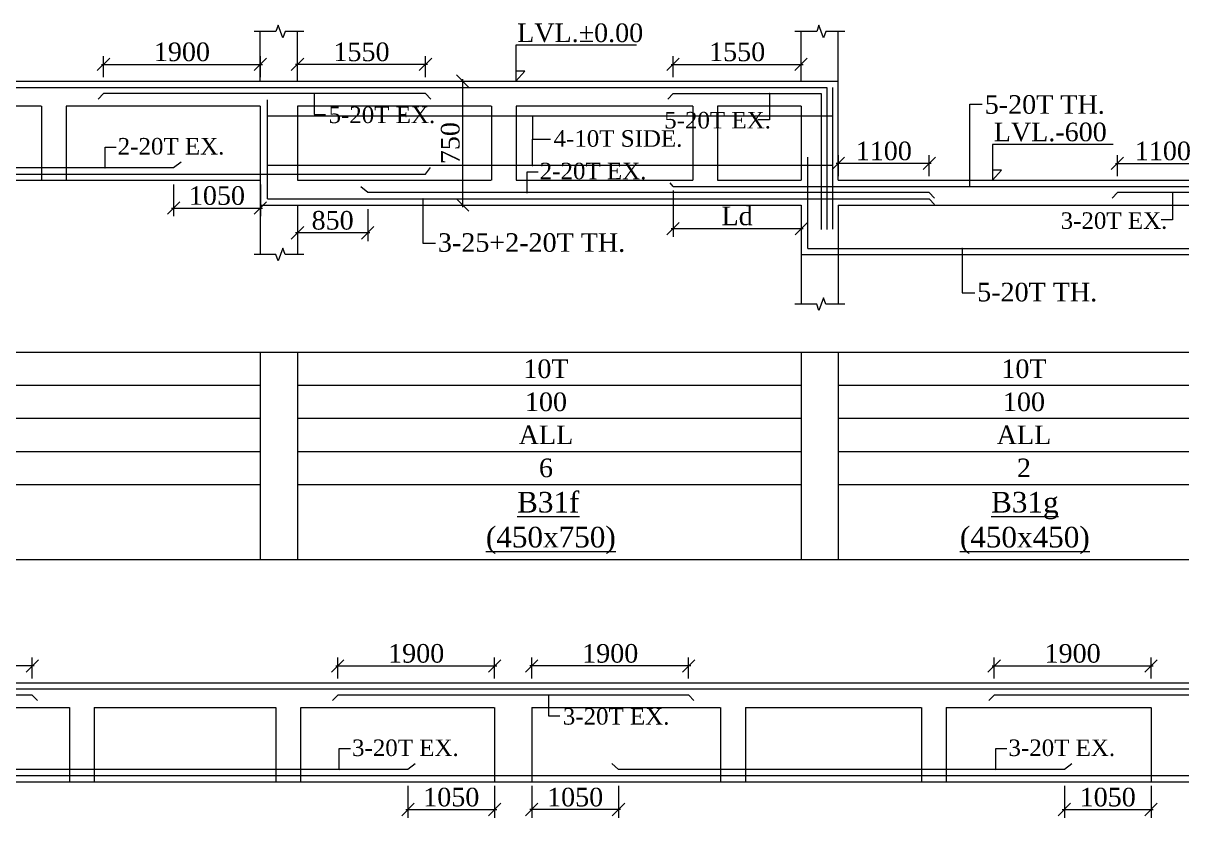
# Model space of a CAD drawing. Header units: millimetres. Extents: x 9781889 to 10654170, y -7852491 to -7608561.
# Drawn here: x 10049474 to 10063507, y -7789206 to -7779586 of the extents above; entities that cross this region are included whole.
import ezdxf
from ezdxf.enums import TextEntityAlignment as Align

# ---------------------------------------------------------------- set-up
doc = ezdxf.new("R2010")
doc.units = ezdxf.units.MM
doc.header["$LTSCALE"] = 10
doc.header["$PDMODE"] = 3
doc.linetypes.add('HIDDEN', pattern=[0.375, 0.25, -0.125])
for name, color, linetype, lineweight in [('LVL', 3, 'Continuous', 0), ('S-CUT OUT LINE', 9, 'Continuous', 0), ('S-DIM L.S.', 7, 'Continuous', 0), ('S-L.S.SECTION', 5, 'Continuous', 0), ('S-L.S.SLAB LINE', 252, 'HIDDEN', 0), ('S-L.S.STEEL', 1, 'Continuous', 9), ('S-L.S.STEEL 1', 6, 'Continuous', 0), ('S-SECTION MARK', 7, 'Continuous', 0), ('S-SHEET', 251, 'Continuous', 0), ('S-TEXT', 7, 'Continuous', 0), ('S-TEXT L.S. BEAM NO.', 30, 'Continuous', 0), ('S-TEXT. L.S.', 7, 'Continuous', 0)]:
    doc.layers.add(name, color=color, linetype=linetype, lineweight=lineweight)
doc.styles.add('135', font='arial.ttf', dxfattribs={"width": 0.8, "height": 135})
doc.styles.get("Standard").update_dxf_attribs({"font": 'arial.ttf'})
doc.styles.add('TEXT', font='times.ttf')
doc.dimstyles.new('75', dxfattribs={"dimtxt": 135, "dimasz": 90, "dimexe": 0.1, "dimexo": 0.03, "dimgap": 0.09, "dimtad": 1, "dimdec": 0, "dimzin": 0, "dimdsep": 46, "dimtxsty": '135', "dimblk": 'ARCHTICK', "dimcen": 0.09, "dimclrd": 256, "dimclre": 256, "dimclrt": 256, "dimadec": 0, "dimazin": 0, "dimtfac": 1, "dimtdec": 0, "dimtofl": 0, "dimtmove": 1, "dimatfit": 3, "dimldrblk": 'DOTSMALL', "dimfxl": 1, "dimtolj": 1, "dimtzin": 0, "dimlwd": -1, "dimlwe": -1, "dimarcsym": 0})
doc.dimstyles.new('SETU_1', dxfattribs={"dimtxt": 200, "dimasz": 150, "dimexe": 100, "dimexo": 50, "dimgap": 35, "dimtad": 1, "dimdec": 0, "dimzin": 0, "dimdsep": 46, "dimtxsty": 'Standard', "dimblk": 'OBLIQUE', "dimcen": 150, "dimdle": 25, "dimclrd": 256, "dimclre": 7, "dimclrt": 256, "dimadec": 0, "dimazin": 0, "dimtfac": 1, "dimtdec": 0, "dimtofl": 0, "dimtmove": 1, "dimatfit": 3, "dimfxl": 1, "dimtolj": 1, "dimtzin": 0, "dimlwd": -1, "dimlwe": 5, "dimarcsym": 1})

# ---------------------------------------------------------------- blocks, each defined once
blk = doc.blocks.new('_Oblique')
at = {"color": 0, "linetype": 'ByBlock', "lineweight": -2}
blk.add_line((-0.5, -0.5), (0.5, 0.5), dxfattribs=at)
blk = doc.blocks.new('*D196')
at = {"layer": 'Defpoints', "color": 0, "transparency": 16777216}
for p in [(10052347, -7780084), (10050447, -7780288, 0), (10052347, -7780288, 0)]:
    blk.add_point(p, dxfattribs=at)
at = {"layer": 'S-DIM L.S.', "color": 7, "lineweight": 5, "transparency": 16777216}
for p, q in [((10050447, -7780238), (10050447, -7779984)), ((10052347, -7780238), (10052347, -7779984))]:
    blk.add_line(p, q, dxfattribs=at)
at = {"layer": 'S-DIM L.S.', "transparency": 16777216}
blk.add_line((10050422, -7780084), (10052372, -7780084), dxfattribs=at)
at = {"layer": 'S-DIM L.S.', "transparency": 16777216, "xscale": 150, "yscale": 150, "zscale": 150, "rotation": 180}
blk.add_blockref('_Oblique', (10050447, -7780084), dxfattribs=at)
at = {"layer": 'S-DIM L.S.', "transparency": 16777216, "xscale": 150, "yscale": 150, "zscale": 150}
blk.add_blockref('_Oblique', (10052347, -7780084), dxfattribs=at)
at = {"layer": 'S-DIM L.S.', "transparency": 16777216, "insert": (10051397, -7779934), "char_height": 225, "attachment_point": 5, "style": 'TEXT'}
blk.add_mtext('\\A1;1900', dxfattribs=at)
blk = doc.blocks.new('*D197')
at = {"layer": 'Defpoints', "color": 0, "transparency": 16777216}
for p in [(10052797, -7780084), (10052797, -7780288, 0), (10054347, -7780288, 0)]:
    blk.add_point(p, dxfattribs=at)
at = {"layer": 'S-DIM L.S.', "color": 7, "lineweight": 5, "transparency": 16777216}
for p, q in [((10052797, -7780238), (10052797, -7779984)), ((10054347, -7780238), (10054347, -7779984))]:
    blk.add_line(p, q, dxfattribs=at)
at = {"layer": 'S-DIM L.S.', "transparency": 16777216}
blk.add_line((10054372, -7780084), (10052772, -7780084), dxfattribs=at)
at = {"layer": 'S-DIM L.S.', "transparency": 16777216, "xscale": 150, "yscale": 150, "zscale": 150, "rotation": 180}
blk.add_blockref('_Oblique', (10052797, -7780084), dxfattribs=at)
at = {"layer": 'S-DIM L.S.', "transparency": 16777216, "xscale": 150, "yscale": 150, "zscale": 150}
blk.add_blockref('_Oblique', (10054347, -7780084), dxfattribs=at)
at = {"layer": 'S-DIM L.S.', "transparency": 16777216, "insert": (10053572, -7779934), "char_height": 225, "attachment_point": 5, "style": 'TEXT'}
blk.add_mtext('\\A1;1550', dxfattribs=at)
blk = doc.blocks.new('*D198')
at = {"layer": 'Defpoints', "color": 0, "transparency": 16777216}
for p in [(10059347, -7781284), (10059347, -7781488, 0), (10060447, -7781488, 0)]:
    blk.add_point(p, dxfattribs=at)
at = {"layer": 'S-DIM L.S.', "color": 7, "lineweight": 5, "transparency": 16777216}
for p, q in [((10059347, -7781438), (10059347, -7781184)), ((10060447, -7781438), (10060447, -7781184))]:
    blk.add_line(p, q, dxfattribs=at)
at = {"layer": 'S-DIM L.S.', "transparency": 16777216}
blk.add_line((10060472, -7781284), (10059322, -7781284), dxfattribs=at)
at = {"layer": 'S-DIM L.S.', "transparency": 16777216, "xscale": 150, "yscale": 150, "zscale": 150, "rotation": 180}
blk.add_blockref('_Oblique', (10059347, -7781284), dxfattribs=at)
at = {"layer": 'S-DIM L.S.', "transparency": 16777216, "xscale": 150, "yscale": 150, "zscale": 150}
blk.add_blockref('_Oblique', (10060447, -7781284), dxfattribs=at)
at = {"layer": 'S-DIM L.S.', "transparency": 16777216, "insert": (10059897, -7781134), "char_height": 225, "attachment_point": 5, "style": 'TEXT'}
blk.add_mtext('\\A1;1100', dxfattribs=at)
blk = doc.blocks.new('*D199')
at = {"layer": 'Defpoints', "color": 0, "transparency": 16777216}
for p in [(10058896, -7780084), (10057346, -7780288, 0), (10058896, -7780288, 0)]:
    blk.add_point(p, dxfattribs=at)
at = {"layer": 'S-DIM L.S.', "color": 7, "lineweight": 5, "transparency": 16777216}
for p, q in [((10057346, -7780238), (10057346, -7779984)), ((10058896, -7780238), (10058896, -7779984))]:
    blk.add_line(p, q, dxfattribs=at)
at = {"layer": 'S-DIM L.S.', "transparency": 16777216}
blk.add_line((10057321, -7780084), (10058921, -7780084), dxfattribs=at)
at = {"layer": 'S-DIM L.S.', "transparency": 16777216, "xscale": 150, "yscale": 150, "zscale": 150, "rotation": 180}
blk.add_blockref('_Oblique', (10057346, -7780084), dxfattribs=at)
at = {"layer": 'S-DIM L.S.', "transparency": 16777216, "xscale": 150, "yscale": 150, "zscale": 150}
blk.add_blockref('_Oblique', (10058896, -7780084), dxfattribs=at)
at = {"layer": 'S-DIM L.S.', "transparency": 16777216, "insert": (10058121, -7779934), "char_height": 225, "attachment_point": 5, "style": 'TEXT'}
blk.add_mtext('\\A1;1550', dxfattribs=at)
blk = doc.blocks.new('*D203')
at = {"layer": 'Defpoints', "color": 0, "transparency": 16777216}
for p in [(10051296, -7781488, 0), (10052347, -7781488, 0), (10052347, -7781824)]:
    blk.add_point(p, dxfattribs=at)
at = {"layer": 'S-DIM L.S.', "color": 7, "lineweight": 5, "transparency": 16777216}
for p, q in [((10051296, -7781538), (10051296, -7781924)), ((10052347, -7781538), (10052347, -7781924))]:
    blk.add_line(p, q, dxfattribs=at)
at = {"layer": 'S-DIM L.S.', "transparency": 16777216}
blk.add_line((10051271, -7781824), (10052372, -7781824), dxfattribs=at)
at = {"layer": 'S-DIM L.S.', "transparency": 16777216, "xscale": 150, "yscale": 150, "zscale": 150, "rotation": 180}
blk.add_blockref('_Oblique', (10051296, -7781824), dxfattribs=at)
at = {"layer": 'S-DIM L.S.', "transparency": 16777216, "xscale": 150, "yscale": 150, "zscale": 150}
blk.add_blockref('_Oblique', (10052347, -7781824), dxfattribs=at)
at = {"layer": 'S-DIM L.S.', "transparency": 16777216, "insert": (10051821, -7781674), "char_height": 225, "attachment_point": 5, "style": 'TEXT'}
blk.add_mtext('\\A1;1050', dxfattribs=at)
blk = doc.blocks.new('_ArchTick')
at = {"color": 0, "linetype": 'ByBlock', "const_width": 0.15}
blk.add_lwpolyline([(-0.5, -0.5), (0.5, 0.5)], dxfattribs=at)
blk = doc.blocks.new('*D205')
at = {"layer": 'Defpoints', "color": 0, "transparency": 16777216}
for p in [(10052797, -7781788, 0), (10053647, -7781788, 0), (10052797, -7782124)]:
    blk.add_point(p, dxfattribs=at)
at = {"layer": 'S-DIM L.S.', "color": 7, "lineweight": 5, "transparency": 16777216}
for p, q in [((10052797, -7781838), (10052797, -7782224)), ((10053647, -7781838), (10053647, -7782224))]:
    blk.add_line(p, q, dxfattribs=at)
at = {"layer": 'S-DIM L.S.', "transparency": 16777216}
blk.add_line((10053672, -7782124), (10052772, -7782124), dxfattribs=at)
at = {"layer": 'S-DIM L.S.', "transparency": 16777216, "xscale": 150, "yscale": 150, "zscale": 150, "rotation": 180}
blk.add_blockref('_Oblique', (10052797, -7782124), dxfattribs=at)
at = {"layer": 'S-DIM L.S.', "transparency": 16777216, "xscale": 150, "yscale": 150, "zscale": 150}
blk.add_blockref('_Oblique', (10053647, -7782124), dxfattribs=at)
at = {"layer": 'S-DIM L.S.', "transparency": 16777216, "insert": (10053222, -7781974), "char_height": 225, "attachment_point": 5, "style": 'TEXT'}
blk.add_mtext('\\A1;850', dxfattribs=at)
blk = doc.blocks.new('*D348')
at = {"layer": 'Defpoints', "color": 0, "transparency": 16777216}
for p in [(10047684, -7787367), (10047684, -7787570, 0), (10049584, -7787570, 0)]:
    blk.add_point(p, dxfattribs=at)
at = {"layer": 'S-DIM L.S.', "transparency": 16777216}
blk.add_line((10049609, -7787367), (10047659, -7787367), dxfattribs=at)
at = {"layer": 'S-DIM L.S.', "color": 7, "lineweight": 5, "transparency": 16777216}
for p, q in [((10047684, -7787520), (10047684, -7787267)), ((10049584, -7787520), (10049584, -7787267))]:
    blk.add_line(p, q, dxfattribs=at)
at = {"layer": 'S-DIM L.S.', "transparency": 16777216, "xscale": 150, "yscale": 150, "zscale": 150, "rotation": 180}
blk.add_blockref('_Oblique', (10047684, -7787367), dxfattribs=at)
at = {"layer": 'S-DIM L.S.', "transparency": 16777216, "xscale": 150, "yscale": 150, "zscale": 150}
blk.add_blockref('_Oblique', (10049584, -7787367), dxfattribs=at)
at = {"layer": 'S-DIM L.S.', "transparency": 16777216, "insert": (10048634, -7787217), "char_height": 225, "attachment_point": 5, "style": 'TEXT'}
blk.add_mtext('\\A1;1900', dxfattribs=at)
blk = doc.blocks.new('*D349')
at = {"layer": 'Defpoints', "color": 0, "transparency": 16777216}
for p in [(10055184, -7787367), (10053284, -7787570, 0), (10055184, -7787570, 0)]:
    blk.add_point(p, dxfattribs=at)
at = {"layer": 'S-DIM L.S.', "transparency": 16777216}
blk.add_line((10053259, -7787367), (10055209, -7787367), dxfattribs=at)
at = {"layer": 'S-DIM L.S.', "color": 7, "lineweight": 5, "transparency": 16777216}
for p, q in [((10053284, -7787520), (10053284, -7787267)), ((10055184, -7787520), (10055184, -7787267))]:
    blk.add_line(p, q, dxfattribs=at)
at = {"layer": 'S-DIM L.S.', "transparency": 16777216, "xscale": 150, "yscale": 150, "zscale": 150, "rotation": 180}
blk.add_blockref('_Oblique', (10053284, -7787367), dxfattribs=at)
at = {"layer": 'S-DIM L.S.', "transparency": 16777216, "xscale": 150, "yscale": 150, "zscale": 150}
blk.add_blockref('_Oblique', (10055184, -7787367), dxfattribs=at)
at = {"layer": 'S-DIM L.S.', "transparency": 16777216, "insert": (10054234, -7787217), "char_height": 225, "attachment_point": 5, "style": 'TEXT'}
blk.add_mtext('\\A1;1900', dxfattribs=at)
blk = doc.blocks.new('*D350')
at = {"layer": 'Defpoints', "color": 0, "transparency": 16777216}
for p in [(10055634, -7787367), (10055634, -7787570, 0), (10057534, -7787570, 0)]:
    blk.add_point(p, dxfattribs=at)
at = {"layer": 'S-DIM L.S.', "transparency": 16777216}
blk.add_line((10057559, -7787367), (10055609, -7787367), dxfattribs=at)
at = {"layer": 'S-DIM L.S.', "color": 7, "lineweight": 5, "transparency": 16777216}
for p, q in [((10055634, -7787520), (10055634, -7787267)), ((10057534, -7787520), (10057534, -7787267))]:
    blk.add_line(p, q, dxfattribs=at)
at = {"layer": 'S-DIM L.S.', "transparency": 16777216, "xscale": 150, "yscale": 150, "zscale": 150, "rotation": 180}
blk.add_blockref('_Oblique', (10055634, -7787367), dxfattribs=at)
at = {"layer": 'S-DIM L.S.', "transparency": 16777216, "xscale": 150, "yscale": 150, "zscale": 150}
blk.add_blockref('_Oblique', (10057534, -7787367), dxfattribs=at)
at = {"layer": 'S-DIM L.S.', "transparency": 16777216, "insert": (10056584, -7787217), "char_height": 225, "attachment_point": 5, "style": 'TEXT'}
blk.add_mtext('\\A1;1900', dxfattribs=at)
blk = doc.blocks.new('*D351')
at = {"layer": 'Defpoints', "color": 0, "transparency": 16777216}
for p in [(10063134, -7787367), (10061234, -7787570, 0), (10063134, -7787570, 0)]:
    blk.add_point(p, dxfattribs=at)
at = {"layer": 'S-DIM L.S.', "transparency": 16777216}
blk.add_line((10061209, -7787367), (10063159, -7787367), dxfattribs=at)
at = {"layer": 'S-DIM L.S.', "color": 7, "lineweight": 5, "transparency": 16777216}
for p, q in [((10061234, -7787520), (10061234, -7787267)), ((10063134, -7787520), (10063134, -7787267))]:
    blk.add_line(p, q, dxfattribs=at)
at = {"layer": 'S-DIM L.S.', "transparency": 16777216, "xscale": 150, "yscale": 150, "zscale": 150, "rotation": 180}
blk.add_blockref('_Oblique', (10061234, -7787367), dxfattribs=at)
at = {"layer": 'S-DIM L.S.', "transparency": 16777216, "xscale": 150, "yscale": 150, "zscale": 150}
blk.add_blockref('_Oblique', (10063134, -7787367), dxfattribs=at)
at = {"layer": 'S-DIM L.S.', "transparency": 16777216, "insert": (10062184, -7787217), "char_height": 225, "attachment_point": 5, "style": 'TEXT'}
blk.add_mtext('\\A1;1900', dxfattribs=at)
blk = doc.blocks.new('*D359')
at = {"layer": 'Defpoints', "color": 0, "transparency": 16777216}
for p in [(10054134, -7788770, 0), (10055184, -7788770, 0), (10055184, -7789106)]:
    blk.add_point(p, dxfattribs=at)
at = {"layer": 'S-DIM L.S.', "color": 7, "lineweight": 5, "transparency": 16777216}
for p, q in [((10054134, -7788820), (10054134, -7789206)), ((10055184, -7788820), (10055184, -7789206))]:
    blk.add_line(p, q, dxfattribs=at)
at = {"layer": 'S-DIM L.S.', "transparency": 16777216}
blk.add_line((10054109, -7789106), (10055209, -7789106), dxfattribs=at)
at = {"layer": 'S-DIM L.S.', "transparency": 16777216, "xscale": 150, "yscale": 150, "zscale": 150, "rotation": 180}
blk.add_blockref('_Oblique', (10054134, -7789106), dxfattribs=at)
at = {"layer": 'S-DIM L.S.', "transparency": 16777216, "xscale": 150, "yscale": 150, "zscale": 150}
blk.add_blockref('_Oblique', (10055184, -7789106), dxfattribs=at)
at = {"layer": 'S-DIM L.S.', "transparency": 16777216, "insert": (10054659, -7788957), "char_height": 225, "attachment_point": 5, "style": 'TEXT'}
blk.add_mtext('\\A1;1050', dxfattribs=at)
blk = doc.blocks.new('*D361')
at = {"layer": 'Defpoints', "color": 0, "transparency": 16777216}
for p in [(10062084, -7788770, 0), (10063134, -7788770, 0), (10063134, -7789106)]:
    blk.add_point(p, dxfattribs=at)
at = {"layer": 'S-DIM L.S.', "color": 7, "lineweight": 5, "transparency": 16777216}
for p, q in [((10062084, -7788820), (10062084, -7789206)), ((10063134, -7788820), (10063134, -7789206))]:
    blk.add_line(p, q, dxfattribs=at)
at = {"layer": 'S-DIM L.S.', "transparency": 16777216}
blk.add_line((10062059, -7789106), (10063159, -7789106), dxfattribs=at)
at = {"layer": 'S-DIM L.S.', "transparency": 16777216, "xscale": 150, "yscale": 150, "zscale": 150, "rotation": 180}
blk.add_blockref('_Oblique', (10062084, -7789106), dxfattribs=at)
at = {"layer": 'S-DIM L.S.', "transparency": 16777216, "xscale": 150, "yscale": 150, "zscale": 150}
blk.add_blockref('_Oblique', (10063134, -7789106), dxfattribs=at)
at = {"layer": 'S-DIM L.S.', "transparency": 16777216, "insert": (10062609, -7788957), "char_height": 225, "attachment_point": 5, "style": 'TEXT'}
blk.add_mtext('\\A1;1050', dxfattribs=at)
blk = doc.blocks.new('*D362')
at = {"layer": 'Defpoints', "color": 0, "transparency": 16777216}
for p in [(10055634, -7788770, 0), (10056684, -7788770, 0), (10055634, -7789106)]:
    blk.add_point(p, dxfattribs=at)
at = {"layer": 'S-DIM L.S.', "color": 7, "lineweight": 5, "transparency": 16777216}
for p, q in [((10055634, -7788820), (10055634, -7789206)), ((10056684, -7788820), (10056684, -7789206))]:
    blk.add_line(p, q, dxfattribs=at)
at = {"layer": 'S-DIM L.S.', "transparency": 16777216}
blk.add_line((10056709, -7789106), (10055609, -7789106), dxfattribs=at)
at = {"layer": 'S-DIM L.S.', "transparency": 16777216, "xscale": 150, "yscale": 150, "zscale": 150, "rotation": 180}
blk.add_blockref('_Oblique', (10055634, -7789106), dxfattribs=at)
at = {"layer": 'S-DIM L.S.', "transparency": 16777216, "xscale": 150, "yscale": 150, "zscale": 150}
blk.add_blockref('_Oblique', (10056684, -7789106), dxfattribs=at)
at = {"layer": 'S-DIM L.S.', "transparency": 16777216, "insert": (10056159, -7788957), "char_height": 225, "attachment_point": 5, "style": 'TEXT'}
blk.add_mtext('\\A1;1050', dxfattribs=at)
blk = doc.blocks.new('*D1321')
at = {"layer": 'Defpoints', "color": 0, "transparency": 16777216}
for p in [(10063827, -7781284), (10062727, -7781488, 0), (10063827, -7781488, 0)]:
    blk.add_point(p, dxfattribs=at)
at = {"layer": 'S-DIM L.S.', "color": 7, "lineweight": 5, "transparency": 16777216}
for p, q in [((10062727, -7781438), (10062727, -7781184)), ((10063827, -7781438), (10063827, -7781184))]:
    blk.add_line(p, q, dxfattribs=at)
at = {"layer": 'S-DIM L.S.', "transparency": 16777216}
blk.add_line((10062702, -7781284), (10063852, -7781284), dxfattribs=at)
at = {"layer": 'S-DIM L.S.', "transparency": 16777216, "xscale": 150, "yscale": 150, "zscale": 150, "rotation": 180}
blk.add_blockref('_Oblique', (10062727, -7781284), dxfattribs=at)
at = {"layer": 'S-DIM L.S.', "transparency": 16777216, "xscale": 150, "yscale": 150, "zscale": 150}
blk.add_blockref('_Oblique', (10063827, -7781284), dxfattribs=at)
at = {"layer": 'S-DIM L.S.', "transparency": 16777216, "insert": (10063277, -7781134), "char_height": 225, "attachment_point": 5, "style": 'TEXT'}
blk.add_mtext('\\A1;1100', dxfattribs=at)
blk = doc.blocks.new('*D1386')
at = {"layer": 'Defpoints', "color": 0, "transparency": 16777216}
for p in [(10054797, -7780288), (10054797, -7781788), (10054797, -7781788)]:
    blk.add_point(p, dxfattribs=at)
at = {"layer": 'S-DIM L.S.', "transparency": 16777216}
blk.add_line((10054797, -7780263), (10054797, -7781813), dxfattribs=at)
at = {"layer": 'S-DIM L.S.', "color": 7, "lineweight": 5, "transparency": 16777216}
for p, q in [((10054847, -7780288), (10054897, -7780288)), ((10054847, -7781788), (10054897, -7781788))]:
    blk.add_line(p, q, dxfattribs=at)
at = {"layer": 'S-DIM L.S.', "transparency": 16777216, "xscale": 150, "yscale": 150, "zscale": 150}
for p, rotation in [((10054797, -7780288), 90), ((10054797, -7781788), 270)]:
    blk.add_blockref('_Oblique', p, dxfattribs=dict(at, rotation=rotation))
at = {"layer": 'S-DIM L.S.', "transparency": 16777216, "insert": (10054648, -7781038), "char_height": 225, "attachment_point": 5, "rotation": 90, "style": 'TEXT'}
blk.add_mtext('\\A1;750', dxfattribs=at)
blk = doc.blocks.new('*D1388')
at = {"layer": 'Defpoints', "color": 0, "transparency": 16777216}
for p in [(10057346, -7781563, 0), (10058897, -7781788, 0), (10057346, -7782074)]:
    blk.add_point(p, dxfattribs=at)
at = {"layer": 'S-DIM L.S.', "color": 7, "lineweight": 5, "transparency": 16777216}
for p, q in [((10057346, -7781613), (10057346, -7782174)), ((10058897, -7781838), (10058897, -7782174))]:
    blk.add_line(p, q, dxfattribs=at)
at = {"layer": 'S-DIM L.S.', "transparency": 16777216}
blk.add_line((10058922, -7782074), (10057321, -7782074), dxfattribs=at)
at = {"layer": 'S-DIM L.S.', "transparency": 16777216, "xscale": 150, "yscale": 150, "zscale": 150, "rotation": 180}
blk.add_blockref('_Oblique', (10057346, -7782074), dxfattribs=at)
at = {"layer": 'S-DIM L.S.', "transparency": 16777216, "xscale": 150, "yscale": 150, "zscale": 150}
blk.add_blockref('_Oblique', (10058897, -7782074), dxfattribs=at)
at = {"layer": 'S-DIM L.S.', "transparency": 16777216, "insert": (10058121, -7781921), "char_height": 225, "attachment_point": 5, "style": 'TEXT'}
blk.add_mtext('\\A1;Ld', dxfattribs=at)

msp = doc.modelspace()

# ---------------------------------------------------------------- linework, layer by layer
at = {"layer": 'LVL', "linetype": 'Continuous', "elevation": 0}
for points in [[(10056901.9, -7779852.6), (10055440.7, -7779852.6), (10055440.7, -7780287.6), (10055548.8, -7780165.5), (10055440.7, -7780165.5)], [(10062674.4, -7781053.4), (10061213.1, -7781053.4), (10061213.1, -7781487.6), (10061321.3, -7781365.5), (10061213.1, -7781365.5)]]:
    msp.add_lwpolyline(points, dxfattribs=at)
at = {"layer": 'S-CUT OUT LINE', "color": 5, "elevation": 0}
for points in [[(10052874.8, -7779687.6), (10052646.2, -7779687.6), (10052618.3, -7779764.5), (10052562.3, -7779610.8), (10052534.3, -7779687.6), (10052271.6, -7779687.6)], [(10059424.8, -7779687.6), (10059196.2, -7779687.6), (10059168.3, -7779764.5), (10059112.3, -7779610.8), (10059084.3, -7779687.6), (10058821.6, -7779687.6)], [(10052874.8, -7782387.6), (10052646.2, -7782387.6), (10052618.3, -7782310.8), (10052562.3, -7782464.5), (10052534.3, -7782387.6), (10052271.6, -7782387.6)], [(10059424.8, -7782987.6), (10059196.2, -7782987.6), (10059168.2, -7782910.8), (10059112.3, -7783064.5), (10059084.3, -7782987.6), (10058821.5, -7782987.6)]]:
    msp.add_lwpolyline(points, dxfattribs=at)
at = {"layer": 'S-L.S.SECTION'}
for p, q in [((10052346.6, -7780287.6, 0), (10052346.6, -7779687.6, 0)), ((10052796.6, -7780287.6, 0), (10052796.6, -7779687.6, 0)), ((10058896.6, -7780287.6, 0), (10058896.6, -7779687.6, 0)), ((10059346.6, -7781487.6, 0), (10059346.6, -7779687.6, 0)), ((10031733.5, -7780287.6, 0), (10059346.5, -7780287.6, 0)), ((10031733.5, -7781487.6, 0), (10052346.6, -7781487.6, 0)), ((10052346.5, -7781487.6, 0), (10052346.6, -7782387.6, 0)), ((10059346.5, -7781487.6, 0), (10064056.5, -7781487.6, 0)), ((10052346.6, -7781787.6, 0), (10058896.5, -7781787.6, 0)), ((10052796.6, -7781787.6, 0), (10052796.6, -7782387.6, 0)), ((10058896.5, -7781787.6, 0), (10058896.5, -7782987.6, 0)), ((10058896.5, -7782387.6, 0), (10064052.4, -7782387.6, 0)), ((10059346.5, -7782387.6, 0), (10059346.5, -7782987.6, 0)), ((10031504.5, -7787570.4, 0), (10075555.5, -7787570.4, 0)), ((10039454.5, -7788770.4, 0), (10075555.5, -7788770.4, 0))]:
    msp.add_line(p, q, dxfattribs=at)
at = {"layer": 'S-L.S.SLAB LINE', "ltscale": 0.3}
for p, q in [((10047496.5, -7780587.6, 0), (10049696.5, -7780587.6, 0)), ((10049696.5, -7780587.6, 0), (10049696.5, -7781487.6, 0)), ((10049996.5, -7780587.6, 0), (10052346.5, -7780587.6, 0)), ((10049996.5, -7780587.6, 0), (10049996.5, -7781487.6, 0)), ((10052346.5, -7780587.6, 0), (10052346.5, -7781487.6, 0)), ((10052796.5, -7780587.6, 0), (10055146.5, -7780587.6, 0)), ((10052796.5, -7780587.6, 0), (10052796.5, -7781487.6, 0)), ((10055146.5, -7780587.6, 0), (10055146.5, -7781487.6, 0)), ((10055446.5, -7780587.6, 0), (10057585, -7780587.6, 0)), ((10055446.5, -7780587.6, 0), (10055446.5, -7781487.6, 0)), ((10057585, -7780587.6, 0), (10057585, -7781487.6, 0)), ((10057885, -7780587.6, 0), (10058896.5, -7780587.6, 0)), ((10057885, -7780587.6, 0), (10057885, -7781487.6, 0)), ((10058896.5, -7780587.6, 0), (10058896.5, -7781487.6, 0)), ((10052796.5, -7781487.6, 0), (10055146.5, -7781487.6, 0)), ((10055446.5, -7781487.6, 0), (10057585, -7781487.6, 0)), ((10057885, -7781487.6, 0), (10058896.5, -7781487.6, 0)), ((10059346.5, -7781787.6, 0), (10063826.5, -7781787.6, 0)), ((10059346.5, -7781787.6, 0), (10059346.5, -7782387.6, 0)), ((10047684, -7787870.4, 0), (10050034, -7787870.4, 0)), ((10050034, -7787870.4, 0), (10050034, -7788770.4, 0)), ((10050334, -7787870.4, 0), (10052534, -7787870.4, 0)), ((10050334, -7787870.4, 0), (10050334, -7788770.4, 0)), ((10052534, -7787870.4, 0), (10052534, -7788770.4, 0)), ((10052834, -7787870.4, 0), (10055184, -7787870.4, 0)), ((10052834, -7787870.4, 0), (10052834, -7788770.4, 0)), ((10055184, -7787870.4, 0), (10055184, -7788770.4, 0)), ((10055634, -7787870.4, 0), (10057921.4, -7787870.4, 0)), ((10055634, -7787870.4, 0), (10055634, -7788770.4, 0)), ((10057921.4, -7787870.4, 0), (10057921.4, -7788770.4, 0)), ((10058221.4, -7787870.4, 0), (10060354, -7787870.4, 0)), ((10058221.4, -7787870.4, 0), (10058221.4, -7788770.4, 0)), ((10060354, -7787870.4, 0), (10060354, -7788770.4, 0)), ((10060654, -7787870.4, 0), (10063134, -7787870.4, 0)), ((10060654, -7787870.4, 0), (10060654, -7788770.4, 0)), ((10063134, -7787870.4, 0), (10063134, -7788770.4, 0))]:
    msp.add_line(p, q, dxfattribs=at)
at = {"layer": 'S-L.S.STEEL'}
for p, q in [((10054346.6, -7780437.6, 0), (10054409.8, -7780504.5, 0)), ((10057346.5, -7780437.6, 0), (10057283.3, -7780504.5, 0)), ((10057346.5, -7780437.6, 0), (10059137.3, -7780437.6, 0)), ((10059137.3, -7780437.6, 0), (10059137.3, -7782082.3, 0)), ((10059278.3, -7782078.7, 0), (10059278.3, -7780362.6, 0)), ((10052433.3, -7781712.6, 0), (10052433.3, -7780515.5, 0)), ((10054346.6, -7781412.6, 0), (10054408.3, -7781333.8)), ((10058975.3, -7782312.6, 0), (10058975.3, -7781207.9, 0)), ((10031733.5, -7781412.6, 0), (10054346.6, -7781412.6, 0)), ((10053646.6, -7781637.6, 0), (10053564.6, -7781566.9, 0)), ((10057346.5, -7781562.6, 0), (10057308, -7781519.1, 0)), ((10057346.5, -7781562.6, 0), (10063906.5, -7781562.6, 0)), ((10052433.3, -7781712.6, 0), (10060446.5, -7781712.6, 0)), ((10060446.5, -7781637.6, 0), (10053646.6, -7781637.6, 0)), ((10060446.5, -7781637.6, 0), (10060509.7, -7781704.5, 0)), ((10060446.5, -7781712.6, 0), (10060509.7, -7781779.5, 0)), ((10058975.3, -7782312.6, 0), (10063981.5, -7782312.6, 0)), ((10031654.5, -7787645.4, 0), (10075555.5, -7787645.4, 0)), ((10049584.1, -7787720.4, 0), (10049647.3, -7787787.2, 0)), ((10057534.1, -7787720.4, 0), (10057597.3, -7787787.2, 0)), ((10039522.6, -7788695.4, 0), (10075555.5, -7788695.4, 0))]:
    msp.add_line(p, q, dxfattribs=at)
at = {"layer": 'S-L.S.STEEL', "elevation": 0}
for points in [[(10051385.9, -7781269.4), (10051296.4, -7781337.6), (10045896.6, -7781337.6), (10045814.6, -7781266.9)], [(10054223.4, -7788552.1), (10054133.9, -7788620.4), (10048734.1, -7788620.4), (10048652.1, -7788549.6)], [(10062173.4, -7788552.1), (10062083.9, -7788620.4), (10056684.1, -7788620.4), (10056602.1, -7788549.6)]]:
    msp.add_lwpolyline(points, dxfattribs=at)
at = {"layer": 'S-L.S.STEEL'}
for points in [[(10031733.5, -7780362.6, 0), (10059206.1, -7780362.6, 0), (10059206.1, -7782082.3, 0)], [(10054346.6, -7780437.6, 0), (10050446.5, -7780437.6, 0), (10050383.3, -7780504.5, 0)], [(10063831.5, -7781637.6, 0), (10062726.5, -7781637.6, 0), (10062663.3, -7781704.5, 0)], [(10049584.1, -7787720.4, 0), (10045384, -7787720.4, 0), (10045320.8, -7787787.2, 0)], [(10057534.1, -7787720.4, 0), (10053284, -7787720.4, 0), (10053220.8, -7787787.2, 0)], [(10065484.1, -7787720.4, 0), (10061234, -7787720.4, 0), (10061170.8, -7787787.2, 0)]]:
    msp.add_polyline3d(points, dxfattribs=at)
at = {"layer": 'S-L.S.STEEL 1'}
for p, q in [((10059278.3, -7780710.4, 0), (10052433.3, -7780710.4, 0)), ((10059278.3, -7781310.4, 0), (10052433.3, -7781310.4, 0))]:
    msp.add_line(p, q, dxfattribs=at)
at = {"layer": 'S-SHEET'}
for p, q in [((10031733.5, -7783569.5, 0), (10064052.4, -7783569.5, 0)), ((10052346.5, -7783569.5, 0), (10052346.5, -7786078.8, 0)), ((10052796.5, -7783569.5, 0), (10052796.5, -7786078.8, 0)), ((10058896.5, -7783569.5, 0), (10058896.5, -7786078.8, 0)), ((10059346.5, -7783569.5, 0), (10059346.5, -7786078.8, 0)), ((10044846.5, -7783969.5, 0), (10052346.5, -7783969.5, 0)), ((10052796.5, -7783969.5, 0), (10058896.5, -7783969.5, 0)), ((10059346.5, -7783969.5, 0), (10063826.5, -7783969.5, 0)), ((10044846.5, -7784369.5, 0), (10052346.5, -7784369.5, 0)), ((10052796.5, -7784369.5, 0), (10058896.5, -7784369.5, 0)), ((10059346.5, -7784369.5, 0), (10063826.5, -7784369.5, 0)), ((10044846.5, -7784769.5, 0), (10052346.5, -7784769.5, 0)), ((10052796.5, -7784769.5, 0), (10058896.5, -7784769.5, 0)), ((10059346.5, -7784769.5, 0), (10063826.5, -7784769.5, 0)), ((10044846.5, -7785169.5, 0), (10052346.5, -7785169.5, 0)), ((10052796.5, -7785169.5, 0), (10058896.5, -7785169.5, 0)), ((10059346.5, -7785169.5, 0), (10063826.5, -7785169.5, 0)), ((10029451.4, -7786078.8), (10080785.6, -7786078.8)), ((10031733.5, -7786078.8, 0), (10064052.4, -7786078.8, 0))]:
    msp.add_line(p, q, dxfattribs=at)

# ---------------------------------------------------------------- texts
at = {"layer": 'LVL', "style": 'TEXT'}
for s, p in [('LVL.%%P0.00', (10055456.4, -7779814.2, 0)), ('LVL.-600', (10061228.9, -7781014.9, 0))]:
    msp.add_text(s, height=225, dxfattribs=at).set_placement(p)
at = {"layer": 'S-L.S.STEEL 1', "style": 'TEXT'}
msp.add_text('4-10T SIDE.', height=200, dxfattribs=at).set_placement((10055897.5, -7781081.6, 0))
at = {"layer": 'S-TEXT', "linetype": 'ByBlock', "style": 'TEXT'}
for s, p in [('10T', (10055805.8, -7783769.5, 0)), ('10T', (10061594.6, -7783769.5, 0)), ('100', (10055805.8, -7784169.5, 0)), ('100', (10061594.6, -7784169.5, 0)), ('ALL', (10055805.8, -7784569.5, 0)), ('ALL', (10061594.6, -7784569.5, 0)), ('6', (10055805.8, -7784969.5, 0)), ('2', (10061594.6, -7784969.5, 0))]:
    msp.add_text(s, height=225, dxfattribs=at).set_placement(p, align=Align.MIDDLE_CENTER)
at = {"layer": 'S-TEXT L.S. BEAM NO.', "color": 230, "linetype": 'ByBlock', "style": 'TEXT'}
for s, p in [('%%UB31f', (10055455.8, -7785510.2, 0)), ('%%U(450x750)', (10055078.3, -7785933.1, 0))]:
    msp.add_text(s, height=250, dxfattribs=at).set_placement(p)
at = {"layer": 'S-TEXT L.S. BEAM NO.', "color": 145, "linetype": 'ByBlock', "style": 'TEXT'}
for s, p in [('%%UB31g', (10061195.8, -7785510.2, 0)), ('%%U(450x450)', (10060818.3, -7785933.1, 0))]:
    msp.add_text(s, height=250, dxfattribs=at).set_placement(p)
at = {"layer": 'S-TEXT. L.S.', "style": 'TEXT'}
for s, height, p in [('5-20T TH.', 225, (10061119.5, -7780682.4, 0)), ('5-20T EX.', 200, (10053172.3, -7780795.2, 0)), ('5-20T EX.', 200, (10057237.7, -7780860.3, 0)), ('2-20T EX.', 200, (10050619.5, -7781175.6, 0)), ('2-20T EX.', 200, (10055730.3, -7781475.6, 0)), ('3-20T EX.', 200, (10062039.1, -7782075.6, 0)), ('3-25+2-20T TH.', 225, (10054497.5, -7782353.8, 0)), ('5-20T TH.', 225, (10061028.3, -7782953.8, 0)), ('3-20T EX.', 200, (10056009.8, -7788077.9, 0)), ('3-20T EX.', 200, (10053457, -7788458.3, 0)), ('3-20T EX.', 200, (10061407, -7788458.3, 0))]:
    msp.add_text(s, height=height, dxfattribs=at).set_placement(p)

# ---------------------------------------------------------------- dimensions: what is measured, and where the dimension line sits
at = {"layer": 'S-DIM L.S.'}
for base, p1, p2, picture, middle in [((10052346.5, -7780083.8, 0), (10050446.5, -7780287.6, 0), (10052346.5, -7780287.6, 0), '*D196', (10051396.5, -7779934, 0)), ((10058896.5, -7780083.8, 0), (10057346.5, -7780287.6, 0), (10058896.5, -7780287.6, 0), '*D199', (10058121.5, -7779934.4, 0)), ((10063826.5, -7781283.8, 0), (10062726.5, -7781487.6, 0), (10063826.5, -7781487.6, 0), '*D1321', (10063276.5, -7781134.4, 0)), ((10052346.5, -7781823.7, 0), (10051296.4, -7781487.6, 0), (10052346.5, -7781487.6, 0), '*D203', (10051821.4, -7781674.2, 0)), ((10055184, -7787366.5, 0), (10053284, -7787570.4, 0), (10055184, -7787570.4, 0), '*D349', (10054234, -7787216.8, 0)), ((10063134, -7787366.5, 0), (10061234, -7787570.4, 0), (10063134, -7787570.4, 0), '*D351', (10062184, -7787216.8, 0)), ((10055184, -7789106.4, 0), (10054133.9, -7788770.4, 0), (10055184, -7788770.4, 0), '*D359', (10054658.9, -7788957, 0)), ((10063134, -7789106.4, 0), (10062083.9, -7788770.4, 0), (10063134, -7788770.4, 0), '*D361', (10062608.9, -7788957, 0))]:
    dim = msp.add_linear_dim(base=base, p1=p1, p2=p2, angle=180, dimstyle='SETU_1', override={"dimtxt": 225, "dimtxsty": 'TEXT'}, dxfattribs=at)
    dim.commit()
    dim.dimension.update_dxf_attribs({"geometry": picture, "text_midpoint": middle})
for base, p1, p2, picture, middle in [((10052796.6, -7780083.8, 0), (10054346.6, -7780287.6, 0), (10052796.6, -7780287.6, 0), '*D197', (10053571.6, -7779934.4, 0)), ((10059346.5, -7781283.8, 0), (10060446.5, -7781487.6, 0), (10059346.5, -7781487.6, 0), '*D198', (10059896.5, -7781134.4, 0)), ((10052796.5, -7782123.7, 0), (10053646.6, -7781787.6, 0), (10052796.5, -7781787.6, 0), '*D205', (10053221.6, -7781974.2, 0)), ((10047684.1, -7787366.5, 0), (10049584.1, -7787570.4, 0), (10047684.1, -7787570.4, 0), '*D348', (10048634.1, -7787216.8, 0)), ((10055634.1, -7787366.5, 0), (10057534.1, -7787570.4, 0), (10055634.1, -7787570.4, 0), '*D350', (10056584.1, -7787216.8, 0)), ((10055634, -7789106.4, 0), (10056684.1, -7788770.4, 0), (10055634, -7788770.4, 0), '*D362', (10056159.1, -7788957, 0))]:
    dim = msp.add_linear_dim(base=base, p1=p1, p2=p2, dimstyle='SETU_1', override={"dimtxt": 225, "dimtxsty": 'TEXT'}, dxfattribs=at)
    dim.commit()
    dim.dimension.update_dxf_attribs({"geometry": picture, "text_midpoint": middle})
at = {"layer": 'S-DIM L.S.', "color": 7}
dim = msp.add_linear_dim(base=(10054797.3, -7781787.6, 0), p1=(10054797.3, -7780287.6, 0), p2=(10054797.3, -7781787.6, 0), angle=90, dimstyle='SETU_1', override={"dimtxt": 225, "dimlfac": 0.5, "dimtxsty": 'TEXT'}, dxfattribs=at)
dim.commit()
dim.dimension.update_dxf_attribs({"geometry": '*D1386', "text_midpoint": (10054647.5, -7781037.6, 0)})
at = {"layer": 'S-DIM L.S.'}
dim = msp.add_linear_dim(base=(10057346.4, -7782073.7, 0), p1=(10058896.5, -7781787.6, 0), p2=(10057346.4, -7781562.6, 0), text='Ld', dimstyle='SETU_1', override={"dimtxt": 225, "dimtxsty": 'TEXT'}, dxfattribs=at)
dim.commit()
dim.dimension.update_dxf_attribs({"geometry": '*D1388', "text_midpoint": (10058121.5, -7781921.1, 0)})

# ---------------------------------------------------------------- leaders
at = {"layer": 'S-L.S.STEEL 1'}
for points in [[(10055643.1, -7780710.4, 0), (10055643.1, -7780988.4, 0), (10055862.3, -7780988.4, 0)], [(10055643.1, -7781310.4, 0), (10055643.1, -7780988.4, 0), (10055862.3, -7780988.4, 0)]]:
    msp.add_leader(points, dimstyle='75', override={"dimasz": 75, "dimclrd": 6}, dxfattribs=at)
at = {"layer": 'S-SECTION MARK'}
for points in [[(10052998.3, -7780437.6, 0), (10052998.3, -7780689.9, 0), (10053137.6, -7780689.9, 0)], [(10058512, -7780437.6, 0), (10058512, -7780755.1, 0), (10058372.7, -7780755.1, 0)], [(10060937.8, -7781562.6, 0), (10060937.8, -7780567.3, 0), (10061090.4, -7780567.3, 0)], [(10050465.6, -7781337.6, 0), (10050465.6, -7781085.3, 0), (10050601, -7781085.3, 0)], [(10055576.4, -7781637.6, 0), (10055576.4, -7781385.3, 0), (10055711.7, -7781385.3, 0)], [(10054315.8, -7781712.5, 0), (10054315.8, -7782249, 0), (10054468.4, -7782249, 0)], [(10063394.7, -7781637.6, 0), (10063394.7, -7781967.5, 0), (10063255.4, -7781967.5, 0)], [(10060846.6, -7782312.5, 0), (10060846.6, -7782849, 0), (10060999.2, -7782849, 0)], [(10055835.8, -7787720.4, 0), (10055835.8, -7787972.7, 0), (10055975.1, -7787972.7, 0)], [(10053303.1, -7788620.4, 0), (10053303.1, -7788368, 0), (10053438.5, -7788368, 0)], [(10061253.1, -7788620.4, 0), (10061253.1, -7788368, 0), (10061388.5, -7788368, 0)]]:
    msp.add_leader(points, dimstyle='75', override={"dimasz": 75}, dxfattribs=at)

doc.saveas('drawing.dxf')
